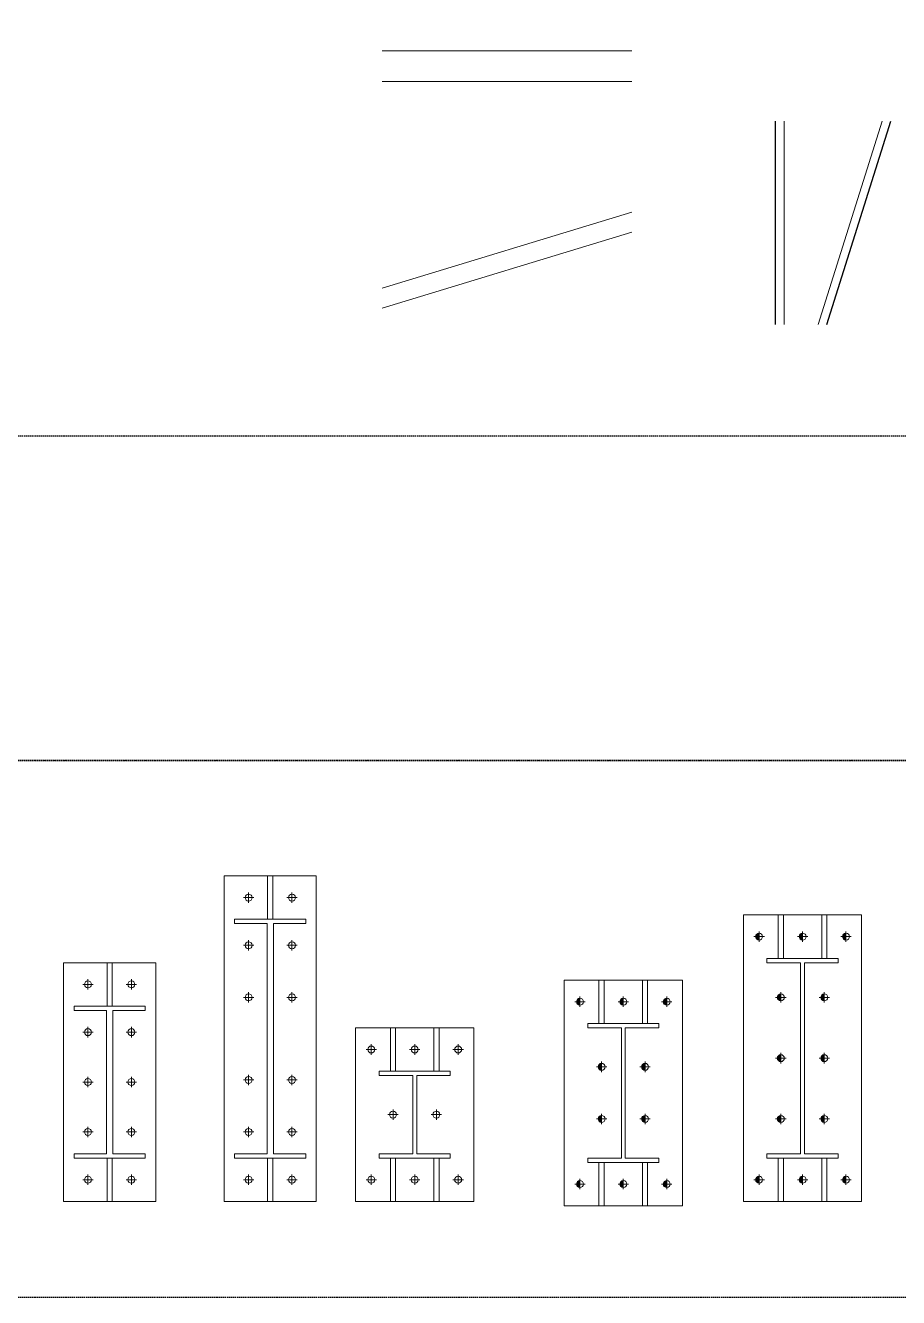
# Model space of a CAD drawing. Header units: millimetres. Extents: x -11122 to 59139, y 0 to 22878.
# Drawn here: x 50101 to 52111, y 15158 to 18089 of the extents above; entities that cross this region are included whole.
import ezdxf
from ezdxf.enums import TextEntityAlignment as Align

# ---------------------------------------------------------------- set-up
doc = ezdxf.new("R2010")
doc.units = ezdxf.units.MM
doc.linetypes.add('BEAM HIDEN_DBIM', pattern=[4.7625, 3.175, -1.5875])
for name, color, linetype, lineweight in [('COLUMN-BMB', 1, 'Continuous', 20), ('DCE_Beam', 2, 'BEAM HIDEN_DBIM', 25), ('DCE_net thay', 4, 'Continuous', 20), ('DCE_NetThay', 7, 'Continuous', 18), ('DCE_Web', 2, 'Continuous', 20), ('kata_net manh_white', 7, 'Continuous', 5), ('kata_net thay_red', 1, 'Continuous', 20), ('kata_plate', 150, 'Continuous', 13)]:
    doc.layers.add(name, color=color, linetype=linetype, lineweight=lineweight)
doc.layers.add('DCE_Flange', color=4, linetype='Continuous')
doc.styles.add('Dce_Text', font='arial.ttf', dxfattribs={"width": 0.8})

# ---------------------------------------------------------------- blocks, each defined once
blk = doc.blocks.new('*U255')
at = {"layer": 'COLUMN-BMB', "linetype": 'ByBlock', "ltscale": 500}
for p, q in [((-82, 175), (-82, 165)), ((82, 175), (82, 165)), ((-82, -175), (-82, -165)), ((82, -175), (82, -165))]:
    blk.add_line(p, q, dxfattribs=at)
at = {"layer": 'kata_net manh_white'}
for points in [[(-50, 237), (-50, 213)], [(50, 237), (50, 213)], [(-38, 225), (-62, 225)], [(62, 225), (38, 225)], [(-50, 127), (-50, 103)], [(50, 127), (50, 103)], [(-38, 115), (-62, 115)], [(62, 115), (38, 115)], [(-38, 0), (-62, 0)], [(-50, 12), (-50, -12)], [(62, 0), (38, 0)], [(50, 12), (50, -12)], [(-38, -115), (-62, -115)], [(-50, -103), (-50, -127)], [(62, -115), (38, -115)], [(50, -103), (50, -127)], [(-38, -225), (-62, -225)], [(-50, -213), (-50, -237)], [(62, -225), (38, -225)], [(50, -213), (50, -237)]]:
    blk.add_lwpolyline(points, dxfattribs=at)
for centre in [(-50, 225), (50, 225), (-50, 115), (50, 115), (-50, 0), (50, 0), (-50, -115), (50, -115), (-50, -225), (50, -225)]:
    blk.add_ellipse(centre, major_axis=(-8, 0), ratio=1, start_param=3.142362255831332, end_param=9.42554756301092, dxfattribs=at)
at = {"layer": 'kata_net thay_red', "linetype": 'ByBlock', "ltscale": 500}
for p, q in [((82, 175), (-82, 175)), ((-7.5, 165), (-82, 165)), ((-7.5, 165), (-7.5, -165)), ((7.5, 165), (82, 165)), ((7.5, 165), (7.5, -165)), ((-7.5, -165), (-82, -165)), ((82, -175), (-82, -175)), ((7.5, -165), (82, -165))]:
    blk.add_line(p, q, dxfattribs=at)
at = {"layer": 'kata_plate'}
for p, q in [((-6, 175), (-6, 275)), ((6, 175), (6, 275)), ((106, -63.5), (106, -51.5)), ((-6, -175), (-6, -275)), ((6, -175), (6, -275))]:
    blk.add_line(p, q, dxfattribs=at)
blk.add_lwpolyline([(-106, -275), (106, -275), (106, 275), (-106, 275)], close=True, dxfattribs=at)
at = {"style": 'Dce_Text', "width": 0.8, "flags": 1}
for tag, p in [('TenBanDe', (24.4, 154.7)), ('ChieuDay', (24.4, 159.1))]:
    blk.add_attdef(tag, text='', height=2.5, dxfattribs=at).set_placement(p, align=Align.CENTER)
blk = doc.blocks.new('*U254')
at = {"layer": 'COLUMN-BMB', "linetype": 'ByBlock', "ltscale": 500}
for p, q in [((-82, 100), (-82, 90)), ((82, 100), (82, 90)), ((-82, -100), (-82, -90)), ((82, -100), (82, -90))]:
    blk.add_line(p, q, dxfattribs=at)
at = {"layer": 'kata_net manh_white'}
for points in [[(-88, 150), (-112, 150)], [(-100, 162), (-100, 138)], [(12, 150), (-12, 150)], [(0, 162), (0, 138)], [(112, 150), (88, 150)], [(100, 162), (100, 138)], [(-38, 0), (-62, 0)], [(-50, 12), (-50, -12)], [(62, 0), (38, 0)], [(50, 12), (50, -12)], [(-100, -138), (-100, -162)], [(0, -138), (0, -162)], [(100, -138), (100, -162)], [(-88, -150), (-112, -150)], [(12, -150), (-12, -150)], [(112, -150), (88, -150)]]:
    blk.add_lwpolyline(points, dxfattribs=at)
for centre in [(-100, 150), (0, 150), (100, 150), (-50, 0), (50, 0), (-100, -150), (0, -150), (100, -150)]:
    blk.add_ellipse(centre, major_axis=(-8, 0), ratio=1, start_param=3.142362255831332, end_param=9.42554756301092, dxfattribs=at)
at = {"layer": 'kata_net thay_red', "linetype": 'ByBlock', "ltscale": 500}
for p, q in [((82, 100), (-82, 100)), ((-4.5, 90), (-82, 90)), ((-4.5, 90), (-4.5, -90)), ((4.5, 90), (82, 90)), ((4.5, 90), (4.5, -90)), ((-4.5, -90), (-82, -90)), ((82, -100), (-82, -100)), ((4.5, -90), (82, -90))]:
    blk.add_line(p, q, dxfattribs=at)
at = {"layer": 'kata_plate'}
for p, q in [((-56, 100), (-56, 200)), ((-56, 200), (-44, 200)), ((-44, 100), (-44, 200)), ((44, 100), (44, 200)), ((44, 200), (56, 200)), ((56, 100), (56, 200)), ((-56, -100), (-56, -200)), ((-44, -100), (-44, -200)), ((44, -100), (44, -200)), ((56, -100), (56, -200))]:
    blk.add_line(p, q, dxfattribs=at)
blk.add_lwpolyline([(-136, -200), (136, -200), (136, 200), (-136, 200)], close=True, dxfattribs=at)
at = {"style": 'Dce_Text', "width": 0.8, "flags": 1}
for tag, p in [('ChieuDay', (19.3, 85.9)), ('TenBanDe', (19.3, 81.5))]:
    blk.add_attdef(tag, text='', height=2.5, dxfattribs=at).set_placement(p, align=Align.CENTER)
blk = doc.blocks.new('*U253')
at = {"layer": 'kata_net manh_white', "linetype": 'Continuous'}
h = blk.add_hatch(color=256, dxfattribs=at)
edge = h.paths.add_edge_path()
edge.add_ellipse((-100, 210), major_axis=(-8, 0), ratio=1, start_angle=270.0441, end_angle=450.0441)
edge.add_line((-100, 202), (-100, 218))
h = blk.add_hatch(color=256, dxfattribs=at)
edge = h.paths.add_edge_path()
edge.add_ellipse((0, 210), major_axis=(-8, 0), ratio=1, start_angle=270.0441, end_angle=450.0441)
edge.add_line((0, 202), (0, 218))
h = blk.add_hatch(color=256, dxfattribs=at)
edge = h.paths.add_edge_path()
edge.add_ellipse((100, 210), major_axis=(-8, 0), ratio=1, start_angle=270.0441, end_angle=450.0441)
edge.add_line((100, 202), (100, 218))
h = blk.add_hatch(color=256, dxfattribs=at)
edge = h.paths.add_edge_path()
edge.add_ellipse((-50, 60), major_axis=(-8, 0), ratio=1, start_angle=270.0441, end_angle=450.0441)
edge.add_line((-50, 52), (-50, 68))
h = blk.add_hatch(color=256, dxfattribs=at)
edge = h.paths.add_edge_path()
edge.add_ellipse((50, 60), major_axis=(-8, 0), ratio=1, start_angle=270.0441, end_angle=450.0441)
edge.add_line((50, 52), (50, 68))
h = blk.add_hatch(color=256, dxfattribs=at)
edge = h.paths.add_edge_path()
edge.add_ellipse((-50, -60), major_axis=(-8, 0), ratio=1, start_angle=-90.0441, end_angle=89.9559, ccw=False)
edge.add_line((-50, -52), (-50, -68))
h = blk.add_hatch(color=256, dxfattribs=at)
edge = h.paths.add_edge_path()
edge.add_ellipse((50, -60), major_axis=(-8, 0), ratio=1, start_angle=-90.0441, end_angle=89.9559, ccw=False)
edge.add_line((50, -52), (50, -68))
h = blk.add_hatch(color=256, dxfattribs=at)
edge = h.paths.add_edge_path()
edge.add_ellipse((-100, -210), major_axis=(-8, 0), ratio=1, start_angle=270.0441, end_angle=450.0441)
edge.add_line((-100, -218), (-100, -202))
h = blk.add_hatch(color=256, dxfattribs=at)
edge = h.paths.add_edge_path()
edge.add_ellipse((0, -210), major_axis=(-8, 0), ratio=1, start_angle=270.0441, end_angle=450.0441)
edge.add_line((0, -218), (0, -202))
h = blk.add_hatch(color=256, dxfattribs=at)
edge = h.paths.add_edge_path()
edge.add_ellipse((100, -210), major_axis=(-8, 0), ratio=1, start_angle=270.0441, end_angle=450.0441)
edge.add_line((100, -218), (100, -202))
at = {"layer": 'kata_net manh_white'}
for points in [[(-88, 210), (-112, 210)], [(-100, 222), (-100, 198)], [(12, 210), (-12, 210)], [(0, 222), (0, 198)], [(112, 210), (88, 210)], [(100, 222), (100, 198)], [(-38, 60), (-62, 60)], [(-50, 72), (-50, 48)], [(62, 60), (38, 60)], [(50, 72), (50, 48)], [(-50, -72), (-50, -48)], [(50, -72), (50, -48)], [(-38, -60), (-62, -60)], [(62, -60), (38, -60)], [(-100, -198), (-100, -222)], [(0, -198), (0, -222)], [(100, -198), (100, -222)], [(-88, -210), (-112, -210)], [(12, -210), (-12, -210)], [(112, -210), (88, -210)]]:
    blk.add_lwpolyline(points, dxfattribs=at)
for centre in [(-100, 210), (0, 210), (100, 210), (-50, 60), (50, 60), (-100, -210), (0, -210), (100, -210)]:
    blk.add_ellipse(centre, major_axis=(-8, 0), ratio=1, start_param=3.142362255831332, end_param=9.42554756301092, dxfattribs=at)
at = {"layer": 'kata_net manh_white', "extrusion": (0, 0, -1)}
for centre in [(-50, -60), (50, -60)]:
    blk.add_ellipse(centre, major_axis=(-8, 0), ratio=1, start_param=3.142362255831332, end_param=9.42554756301092, dxfattribs=at)
at = {"layer": 'kata_net thay_red', "linetype": 'ByBlock', "ltscale": 500}
for p, q in [((82, 160), (-82, 160)), ((-82, 160), (-82, 150)), ((-82, 150), (-4.5, 150)), ((-4.5, 150), (-4.5, -150)), ((4.5, 150), (82, 150)), ((4.5, -150), (4.5, 150)), ((82, 150), (82, 160)), ((-4.5, -150), (-82, -150)), ((-82, -150), (-82, -160)), ((-82, -160), (82, -160)), ((82, -150), (4.5, -150)), ((82, -160), (82, -150))]:
    blk.add_line(p, q, dxfattribs=at)
at = {"layer": 'kata_plate'}
for p, q in [((-56, 160), (-56, 260)), ((-56, 260), (-44, 260)), ((-44, 260), (-44, 160)), ((44, 160), (44, 260)), ((44, 260), (56, 260)), ((56, 260), (56, 160))]:
    blk.add_line(p, q, dxfattribs=at)
blk.add_lwpolyline([(-136, -260), (136, -260), (136, 260), (-136, 260)], close=True, dxfattribs=at)
for points in [[(-56, -160), (-56, -260)], [(-44, -160), (-44, -260)], [(44, -160), (44, -260)], [(56, -160), (56, -260)]]:
    blk.add_lwpolyline(points, dxfattribs=at)
at = {"style": 'Dce_Text', "width": 0.8, "flags": 1}
for tag, p in [('TenBanDe', (20.7, 134.9)), ('ChieuDay', (20.7, 139.3))]:
    blk.add_attdef(tag, text='', height=2.5, dxfattribs=at).set_placement(p, align=Align.CENTER)
blk = doc.blocks.new('*U252')
at = {"layer": 'kata_net manh_white', "linetype": 'Continuous'}
h = blk.add_hatch(color=256, dxfattribs=at)
edge = h.paths.add_edge_path()
edge.add_ellipse((-100, 280), major_axis=(-8, 0), ratio=1, start_angle=270.0441, end_angle=450.0441)
edge.add_line((-100, 272), (-100, 288))
h = blk.add_hatch(color=256, dxfattribs=at)
edge = h.paths.add_edge_path()
edge.add_ellipse((0, 280), major_axis=(-8, 0), ratio=1, start_angle=270.0441, end_angle=450.0441)
edge.add_line((0, 272), (0, 288))
h = blk.add_hatch(color=256, dxfattribs=at)
edge = h.paths.add_edge_path()
edge.add_ellipse((100, 280), major_axis=(-8, 0), ratio=1, start_angle=270.0441, end_angle=450.0441)
edge.add_line((100, 272), (100, 288))
h = blk.add_hatch(color=256, dxfattribs=at)
edge = h.paths.add_edge_path()
edge.add_ellipse((-50, 140), major_axis=(-8, 0), ratio=1, start_angle=270.0441, end_angle=450.0441)
edge.add_line((-50, 132), (-50, 148))
h = blk.add_hatch(color=256, dxfattribs=at)
edge = h.paths.add_edge_path()
edge.add_ellipse((50, 140), major_axis=(-8, 0), ratio=1, start_angle=270.0441, end_angle=450.0441)
edge.add_line((50, 132), (50, 148))
h = blk.add_hatch(color=256, dxfattribs=at)
edge = h.paths.add_edge_path()
edge.add_ellipse((-50, 0), major_axis=(-8, 0), ratio=1, start_angle=270.0441, end_angle=450.0441)
edge.add_line((-50, -8), (-50, 8))
h = blk.add_hatch(color=256, dxfattribs=at)
edge = h.paths.add_edge_path()
edge.add_ellipse((50, 0), major_axis=(-8, 0), ratio=1, start_angle=270.0441, end_angle=450.0441)
edge.add_line((50, -8), (50, 8))
h = blk.add_hatch(color=256, dxfattribs=at)
edge = h.paths.add_edge_path()
edge.add_ellipse((-50, -140), major_axis=(-8, 0), ratio=1, start_angle=-90.0441, end_angle=89.9559, ccw=False)
edge.add_line((-50, -132), (-50, -148))
h = blk.add_hatch(color=256, dxfattribs=at)
edge = h.paths.add_edge_path()
edge.add_ellipse((50, -140), major_axis=(-8, 0), ratio=1, start_angle=-90.0441, end_angle=89.9559, ccw=False)
edge.add_line((50, -132), (50, -148))
h = blk.add_hatch(color=256, dxfattribs=at)
edge = h.paths.add_edge_path()
edge.add_ellipse((-100, -280), major_axis=(-8, 0), ratio=1, start_angle=270.0441, end_angle=450.0441)
edge.add_line((-100, -288), (-100, -272))
h = blk.add_hatch(color=256, dxfattribs=at)
edge = h.paths.add_edge_path()
edge.add_ellipse((0, -280), major_axis=(-8, 0), ratio=1, start_angle=270.0441, end_angle=450.0441)
edge.add_line((0, -288), (0, -272))
h = blk.add_hatch(color=256, dxfattribs=at)
edge = h.paths.add_edge_path()
edge.add_ellipse((100, -280), major_axis=(-8, 0), ratio=1, start_angle=270.0441, end_angle=450.0441)
edge.add_line((100, -288), (100, -272))
at = {"layer": 'kata_net manh_white'}
for points in [[(-88, 280), (-112, 280)], [(-100, 292), (-100, 268)], [(12, 280), (-12, 280)], [(0, 292), (0, 268)], [(112, 280), (88, 280)], [(100, 292), (100, 268)], [(-50, 152), (-50, 128)], [(50, 152), (50, 128)], [(-38, 140), (-62, 140)], [(62, 140), (38, 140)], [(-38, 0), (-62, 0)], [(-50, 12), (-50, -12)], [(62, 0), (38, 0)], [(50, 12), (50, -12)], [(-38, -140), (-62, -140)], [(-50, -152), (-50, -128)], [(62, -140), (38, -140)], [(50, -152), (50, -128)], [(-88, -280), (-112, -280)], [(-100, -268), (-100, -292)], [(12, -280), (-12, -280)], [(0, -268), (0, -292)], [(112, -280), (88, -280)], [(100, -268), (100, -292)]]:
    blk.add_lwpolyline(points, dxfattribs=at)
for centre in [(-100, 280), (0, 280), (100, 280), (-50, 140), (50, 140), (-50, 0), (50, 0), (-100, -280), (0, -280), (100, -280)]:
    blk.add_ellipse(centre, major_axis=(-8, 0), ratio=1, start_param=3.142362255831332, end_param=9.42554756301092, dxfattribs=at)
at = {"layer": 'kata_net manh_white', "extrusion": (0, 0, -1)}
for centre in [(-50, -140), (50, -140)]:
    blk.add_ellipse(centre, major_axis=(-8, 0), ratio=1, start_param=3.142362255831332, end_param=9.42554756301092, dxfattribs=at)
at = {"layer": 'kata_net thay_red', "linetype": 'ByBlock', "ltscale": 500}
for p, q in [((82, 230), (-82, 230)), ((-82, 230), (-82, 220)), ((-82, 220), (-4.5, 220)), ((-4.5, 220), (-4.5, -220)), ((4.5, 220), (82, 220)), ((4.5, -220), (4.5, 220)), ((82, 220), (82, 230)), ((-4.5, -220), (-82, -220)), ((-82, -220), (-82, -230)), ((-82, -230), (82, -230)), ((82, -220), (4.5, -220)), ((82, -230), (82, -220))]:
    blk.add_line(p, q, dxfattribs=at)
at = {"layer": 'kata_plate'}
for p, q in [((-56, 230), (-56, 330)), ((-56, 330), (-44, 330)), ((-44, 330), (-44, 230)), ((44, 230), (44, 330)), ((44, 330), (56, 330)), ((56, 330), (56, 230))]:
    blk.add_line(p, q, dxfattribs=at)
blk.add_lwpolyline([(-136, -330), (136, -330), (136, 330), (-136, 330)], close=True, dxfattribs=at)
for points in [[(-56, -230), (-56, -330)], [(-44, -230), (-44, -330)], [(44, -230), (44, -330)], [(56, -230), (56, -330)]]:
    blk.add_lwpolyline(points, dxfattribs=at)
at = {"style": 'Dce_Text', "width": 0.8, "flags": 1}
for tag, p in [('TenBanDe', (30.3, 206.2)), ('ChieuDay', (30.3, 210.6))]:
    blk.add_attdef(tag, text='', height=2.5, dxfattribs=at).set_placement(p, align=Align.CENTER)
blk = doc.blocks.new('*U250')
at = {"layer": 'COLUMN-BMB', "linetype": 'ByBlock', "ltscale": 500}
for p, q in [((-82, 275), (-82, 265)), ((82, 275), (82, 265)), ((-82, -275), (-82, -265)), ((82, -275), (82, -265))]:
    blk.add_line(p, q, dxfattribs=at)
at = {"layer": 'kata_net manh_white'}
for points in [[(-38, 325), (-62, 325)], [(-50, 337), (-50, 313)], [(62, 325), (38, 325)], [(50, 337), (50, 313)], [(-38, 215), (-62, 215)], [(-50, 227), (-50, 203)], [(62, 215), (38, 215)], [(50, 227), (50, 203)], [(-38, 95), (-62, 95)], [(-50, 107), (-50, 83)], [(62, 95), (38, 95)], [(50, 107), (50, 83)], [(-50, -83), (-50, -107)], [(50, -83), (50, -107)], [(-38, -95), (-62, -95)], [(62, -95), (38, -95)], [(-50, -203), (-50, -227)], [(50, -203), (50, -227)], [(-38, -215), (-62, -215)], [(62, -215), (38, -215)], [(-50, -313), (-50, -337)], [(50, -313), (50, -337)], [(-38, -325), (-62, -325)], [(62, -325), (38, -325)]]:
    blk.add_lwpolyline(points, dxfattribs=at)
for centre in [(-50, 325), (50, 325), (-50, 215), (50, 215), (-50, 95), (50, 95), (-50, -95), (50, -95), (-50, -215), (50, -215), (-50, -325), (50, -325)]:
    blk.add_ellipse(centre, major_axis=(-8, 0), ratio=1, start_param=3.142362255831332, end_param=9.42554756301092, dxfattribs=at)
at = {"layer": 'kata_net thay_red', "linetype": 'ByBlock', "ltscale": 500}
for p, q in [((82, 275), (-82, 275)), ((-7.5, 265), (-82, 265)), ((-7.5, 265), (-7.5, -265)), ((7.5, 265), (82, 265)), ((7.5, 265), (7.5, -265)), ((-7.5, -265), (-82, -265)), ((82, -275), (-82, -275)), ((7.5, -265), (82, -265))]:
    blk.add_line(p, q, dxfattribs=at)
at = {"layer": 'kata_plate'}
for p, q in [((-6, 275), (-6, 375)), ((6, 275), (6, 375)), ((-6, -275), (-6, -375)), ((6, -275), (6, -375))]:
    blk.add_line(p, q, dxfattribs=at)
blk.add_lwpolyline([(-106, -375), (106, -375), (106, 375), (-106, 375)], close=True, dxfattribs=at)
at = {"style": 'Dce_Text', "width": 0.8, "flags": 1}
for tag, p in [('TenBanDe', (21.3, 253.1)), ('ChieuDay', (21.3, 257.5))]:
    blk.add_attdef(tag, text='', height=2.5, dxfattribs=at).set_placement(p, align=Align.CENTER)
blk = doc.blocks.new('*U205')
at = {"layer": 'DCE_Flange'}
for p, q in [((0, 0), (0, 468.5)), ((117.9, 0), (265.7, 468.5))]:
    blk.add_line(p, q, dxfattribs=at)
at = {"layer": 'DCE_Web'}
for p, q in [((20, 0), (20, 468.5)), ((97.9, 0), (245.7, 468.5))]:
    blk.add_line(p, q, dxfattribs=at)
blk = doc.blocks.new('*U196')
at = {"layer": 'DCE_NetThay', "color": 4}
for p, q in [((-417.5, 0), (-417.5, 575)), ((0, 0), (175.2, 575))]:
    blk.add_line(p, q, dxfattribs=at)
at = {"layer": 'DCE_NetThay', "color": 2}
for p, q in [((-347.3, 0), (-347.3, 575)), ((-45.7, 0), (129.5, 575))]:
    blk.add_line(p, q, dxfattribs=at)
blk = doc.blocks.new('Block_ALL')
at = {"layer": 'DCE_Beam'}
for points in [[(46059.1, 17143.5), (53753.6, 17143.5), (53753.6, 18318.3), (46059.1, 18318.3)], [(46059.1, 17143.5), (53753.6, 17143.5), (53753.6, 16395.4), (46059.1, 16395.4)], [(46059.1, 16395.4), (53753.6, 16395.4), (53753.6, 15158), (46059.1, 15158)]]:
    blk.add_lwpolyline(points, close=True, dxfattribs=at)
for name, p in [('*U252', (51890.3, 15709.5)), ('*U253', (51477.6, 15629.5))]:
    blk.add_blockref(name, p)
at = {"layer": 'COLUMN-BMB'}
for name, p in [('*U250', (50664.7, 15754.5)), ('*U255', (50294.9, 15654.5)), ('*U254', (50997.3, 15579.5))]:
    blk.add_blockref(name, p, dxfattribs=at)
at = {"layer": 'DCE_net thay'}
blk.add_blockref('*U205', (51828, 17399.9), dxfattribs=at)
at = {"layer": 'DCE_NetThay', "xscale": -1, "rotation": 90}
blk.add_blockref('*U196', (51497, 17612.6), dxfattribs=at)

msp = doc.modelspace()

# ---------------------------------------------------------------- block references
msp.add_blockref('Block_ALL', (0, 0))

doc.saveas('drawing.dxf')
